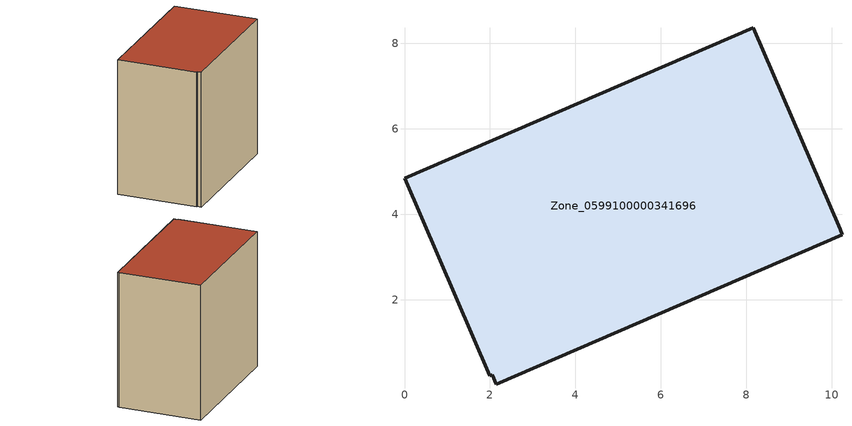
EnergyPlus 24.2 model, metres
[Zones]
Zone_0599100000341696
 floor ground (C_G): 0,4.84 8.16,8.37 10.2,3.65 10.24,3.52 2.14,0.02 2.05,0.24 2,0.22 z3.72
 wall outside (C_F): 8.16,8.37 0,4.84 2,0.22 2.05,0.24 2.14,0.02 10.24,3.52 10.2,3.65 8.16,8.37 z3.72:12.28
 roof outside (C_R): 2.14,0.02 10.24,3.52 10.2,3.65 8.16,8.37 0,4.84 2,0.22 2.05,0.24 z12.28
[BUILDING]
Pand.0599100000341696: North Axis=0; Terrain=City; Loads Convergence Tolerance Value=0.04; Temperature Convergence Tolerance Value=0.4; Solar Distribution=FullExterior; Maximum Number of Warmup Days=25; Minimum Number of Warmup Days=1
[Site:Location]
Rotterdam.The.Hague.AP_ZH_NLD Design_Conditions: Latitude=51.96; Longitude=4.45; Time Zone=1; Elevation=-4.5
[SITE:GROUNDTEMPERATURE:BUILDINGSURFACE]
18, 18, 18, 18, 18, 18, 18, 18, 18, 18, 18, 18
[MATERIAL] Thermal Absorptance=0.9; Solar Absorptance=0.7; Visible Absorptance=0.7
Name | Roughness | Thickness | Conductivity | Density | Specific Heat
G.TC.1992-2005 | MediumSmooth | 0.15 | 0.06 | 540 | 1210
F.TC.1992-2005 | Rough | 0.3 | 0.12 | 1920 | 840
R.TC.1992-2005 | MediumRough | 0.2 | 0.08 | 1500 | 1000
[CONSTRUCTION]
C_G: G.TC.1992-2005
C_F: F.TC.1992-2005
C_R: R.TC.1992-2005
[ZONE]
Zone_0599100000341696: Type=1; Multiplier=1; Ceiling Height=Autocalculate; Volume=Autocalculate; Floor Area=autocalculate; Part of Total Floor Area=Yes
[ZONEINFILTRATION:DESIGNFLOWRATE]
Infil_Zone_0599100000341696: Zone or ZoneList or Space or SpaceList=Zone_0599100000341696; Schedule=AlwaysOn; Design Flow Rate Calculation Method=Flow/Area; Flow Rate per Floor Area=0.0015; Constant Term Coefficient=1; Temperature Term Coefficient=0; Velocity Term Coefficient=0; Velocity Squared Term Coefficient=0
[HVACTEMPLATE:ZONE:IDEALLOADSAIRSYSTEM]
Zone_0599100000341696: Maximum Heating Supply Air Temperature=50; Minimum Cooling Supply Air Temperature=13; Maximum Heating Supply Air Humidity Ratio=0.0156; Minimum Cooling Supply Air Humidity Ratio=0.0077; Heating Limit=NoLimit; Cooling Limit=NoLimit; Dehumidification Control Type=ConstantSensibleHeatRatio; Cooling Sensible Heat Ratio=0.7; Dehumidification Setpoint=60; Humidification Control Type=None; Humidification Setpoint=30; Outdoor Air Method=None; Outdoor Air Flow Rate per Person=0.00944; Outdoor Air Flow Rate per Zone Floor Area=0; Outdoor Air Flow Rate per Zone=0; Demand Controlled Ventilation Type=None; Outdoor Air Economizer Type=NoEconomizer; Heat Recovery Type=None; Sensible Heat Recovery Effectiveness=0.7; Latent Heat Recovery Effectiveness=0.65
[ZONECONTROL:THERMOSTAT]
ThermostatControl_Zone_0599100000341696: Zone or ZoneList=Zone_0599100000341696; Control Type Schedule=DualSetpointControlType; Control 1=Thermostat_Zone_0599100000341696; Temperature Difference Between Cutout And Setpoint=0
[THERMOSTATSETPOINT:DUALSETPOINT]
Thermostat_Zone_0599100000341696: Heating Setpoint Temperature Schedule=HeatingSetpoint_Zone_0599100000341696; Cooling Setpoint Temperature Schedule=CoolingSetpoint_Zone_0599100000341696
[SCHEDULE:COMPACT]
HeatingSetpoint_Zone_0599100000341696: Through: 12/31, For: AllDays, Until: 24:00, 21
CoolingSetpoint_Zone_0599100000341696: Through: 12/31, For: AllDays, Until: 24:00, 24
DualSetpointControlType: Through: 12/31, For: AllDays, Until: 24:00, 4
AlwaysOn: Through: 12/31, For: AllDays, Until: 24:00, 1
